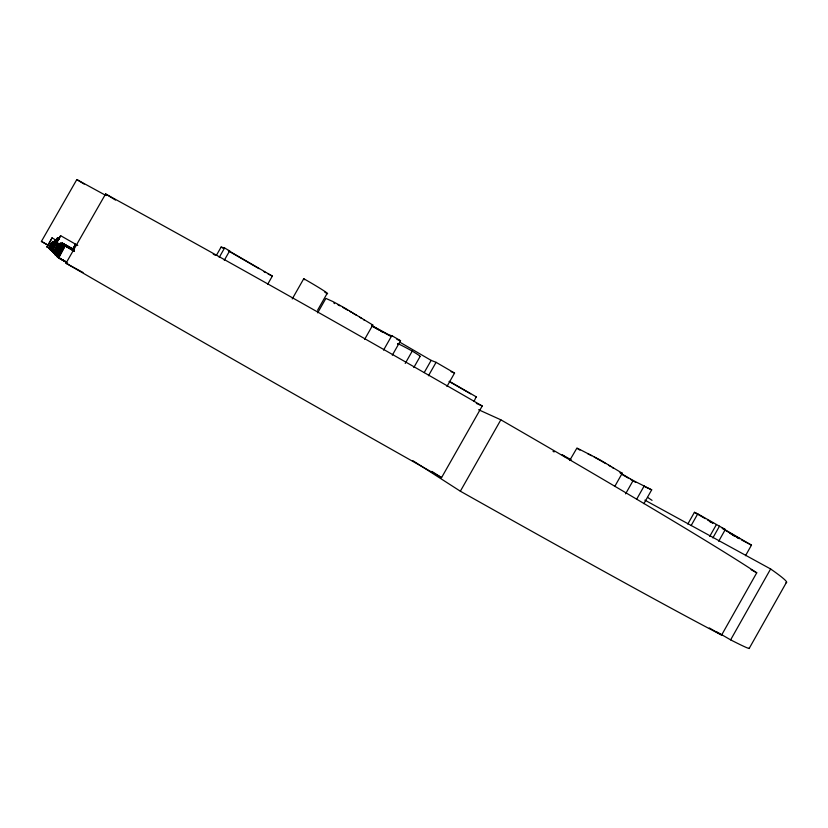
<?xml version="1.0" encoding="UTF-8"?>
<svg xmlns="http://www.w3.org/2000/svg" width="828" height="828" viewBox="0 0 828 828"><rect width="100%" height="100%" fill="white"/><g stroke="black" fill="none" stroke-linecap="round" stroke-linejoin="round"><path stroke-width="1.24" d="M643.884 503.641L651.688 489.834L633.161 480.488L620.068 472.881M687.809 524.031L694.423 512.325L697.745 513.857L725.307 529.516L718.673 541.274M691.111 525.614L697.745 513.857M709.72 536.389L716.344 524.683M712.856 537.91L719.501 526.142M745.5 555.712L751.472 545.124L722.13 528.047L725.307 529.516M412.903 460.699L460.347 491.211A455.048 6.127 29.6 0 0 721.612 635.055L756.74 572.8A454.81 10.184 29.6 0 0 500.847 419.817L478.615 409.746M717.203 632.095L730.627 639.858L770.609 568.971L644.867 500.122M749.185 648.438L786.6 582.094M473.999 401.487L476.172 396.788L449.49 381.397M441.572 477.611L482.227 405.979A498.86 11.499 29.6 0 0 105.611 193.969L65.992 263.242A499.118 6.013 29.6 0 0 441.572 477.611L431.864 471.401M460.347 491.211L500.847 419.817M569.664 460.492L576.961 448L600.083 459.892L622.242 473.223L615.049 485.943M625.585 493.861L633.161 480.488M636.556 499.408L644.381 485.591M292.243 298.929L303.752 278.715A26.196 1.087 29.8 0 1 327.07 293.557L317.528 310.303M317.673 312.829L325.89 298.401L332.763 301.495A25.751 1.004 29.7 0 1 344.945 308.14L372.797 325.011L364.579 339.449M383.561 350.109L391.789 335.63L400.535 340.722L392.317 355.171M405.223 363.44L412.251 351.082A25.192 0.931 29.6 0 0 397.688 343.724M413.824 367.518L420.148 356.402M424.215 372.569L431.14 360.387L436.087 362.322L454.562 373.066L446.954 386.459M428.459 375.757L436.087 362.322M47.155 247.054L52.081 237.884L46.948 246.847L52.164 250.015M49.08 248.369C61.055 232.357 43.242 248.576 51.232 249.58M49.131 248.483C61.365 232.42 43.987 249.135 51.44 250.004L49.131 248.483L50.467 249.238M49.483 248.897L53.168 241.807M52.433 250.905L49.68 249.104L53.634 242.19L49.918 249.342L52.143 250.594M50.022 249.435L55.321 240.182L50.26 249.683M53.613 251.981L50.529 250.056L57.567 237.75L59.564 238.888M53.427 246.154L51.046 250.315L56.397 240.948M50.829 250.356L57.567 237.75M77.77 245.44L60.651 235.69L51.843 251.081L54.348 252.602M52.102 251.339L60.651 235.69M55.538 253.865L53.168 252.426L58.364 243.349L60.558 244.602M53.416 252.664L58.364 243.349M55.331 253.958L53.478 252.799L58.705 243.67L60.133 244.477M53.727 253.047L58.705 243.67M72.709 248.855L62.131 242.977L55.207 255.086L56.718 255.862M56.842 252.436L59.254 248.224M60.454 246.113L61.665 244.001M61.479 244.612L55.89 255.169M58.85 250.015L60.03 247.945M62.825 244.239L56.573 256.059L62.825 244.239L66.478 246.382M65.391 261.627L57.453 257.011L64.16 245.295L74.209 250.977M57.763 257.322L64.16 245.295M67.668 263.138L58.333 257.715L65.081 245.916L74.023 250.956M58.695 258.088L65.081 245.916M72.999 248.555L75.524 244.156L72.585 249.818M216.408 255.324L221.107 247.075L224.595 247.965L229.646 250.905L224.274 260.302M219.223 257.384L224.595 247.965M267.63 284.346L272.34 276.086L228.342 250.553L229.646 250.905M48.076 245.295L41.4 241.434L76.818 179.562L106.129 195.584M400.535 340.722L396.871 339.408M622.242 473.223L620.327 472.581M476.493 397.088L475.551 396.809M652.04 500.36L647.641 497.411M371.896 324.866L372.797 325.011M272.34 276.086L268.003 273.851M451.053 371.679L454.562 373.066M476.348 403.381L482.227 405.979M644.877 486.74L651.688 489.834M709.513 521.516L712.939 523.099L707.495 519.932M751.472 545.124L741.381 539.866M587.694 453.672L591.678 455.679M264.07 271.801L265.643 272.567M391.189 336.561L372.155 326.128M553.042 451.363L554.129 451.943M57.608 256.794L56.583 256.266L59.419 257.984A38.668 0.528 29.4 0 0 61.231 259.019M337.824 304.704L339.977 305.863M54.151 252.675L52.578 251.857L55.238 253.44M65.992 263.242L83.028 272.495M729.675 533.191L739.559 538.593L723.092 529.009M732.438 534.981L734.674 536.202M736.91 537.424L739.145 538.645M213.241 254.134L215.497 255.366M58.022 244.581L57.039 244.063L58.322 244.829M58.229 257.135L58.964 257.539M449.086 381.449L470.625 393.828M571.237 459.809L562.181 454.851L566.197 457.563M751.089 569.685L756.74 572.8M594.183 457.035L605.692 463.545M74.437 249.89L62.131 242.977M58.333 257.715L66.168 262.103M342.564 307.281L347.584 310.127M50.746 250.015L52.992 251.277M73.94 249.777L63.57 243.991L73.982 249.952M46.948 246.847L51.357 249.342M49.68 249.104L52.63 250.77M50.529 250.056L53.53 251.753M53.168 252.426L55.372 253.668M57.453 257.011L65.277 261.42M64.594 245.067L66.809 246.32M52.081 237.884L56.728 240.555M68.683 247.624L74.189 250.739M64.501 245.543L74.437 251.288M49.338 248.69L51.812 250.004M372.114 325.683L387.928 334.305L392.027 335.992L391.685 335.599M64.832 245.036L71.518 248.824M53.478 252.799L54.907 253.616M349.623 311.307L351.672 312.477M57.898 237.988L59.171 238.723M709.317 627.945L721.612 635.055M694.423 512.325L705.321 518.67M371.938 325.953L378.634 329.854M380.87 331.159L383.105 332.452M399.862 342.202L431.14 360.387M621.704 474.268L628.224 478.056M630.408 479.319L635.842 482.486M577.716 448.848L579.91 450.121M228.487 250.946L258.967 268.634M221.107 247.075L223.105 248.234M352.687 313.067L356.537 315.323M608.632 465.274L610.795 466.568M359.559 317.124L361.867 318.552M105.611 193.969L115.506 200.076M612.296 467.499L613.237 468.13M363.595 319.67L364.361 320.219M333.891 303.058L334.636 303.607M68.207 247.003L61.5 243.142L55.362 254.641M64.988 261.172A38.668 0.528 29.4 0 1 62.152 259.547M398.154 344.334A25.192 0.931 29.6 0 1 397.637 343.868M412.251 351.082A22.325 0.828 29.7 0 1 419.496 356.216M327.07 293.557A27.5 1.159 29.8 0 1 324.835 292.274M304.497 279.709A27.5 1.159 29.8 0 1 303.752 278.715M41.4 241.434A387.39 4.947 29.6 0 1 47.879 244.984M84.156 184.095A387.142 12.182 29.7 0 1 76.818 179.562M749.195 647.972A475.417 6.365 29.6 0 1 730.627 639.858M770.609 568.971A475.127 13.124 29.7 0 1 785.989 582.726M60.382 243.09L54.7 253.772L60.382 243.09"/></g></svg>
